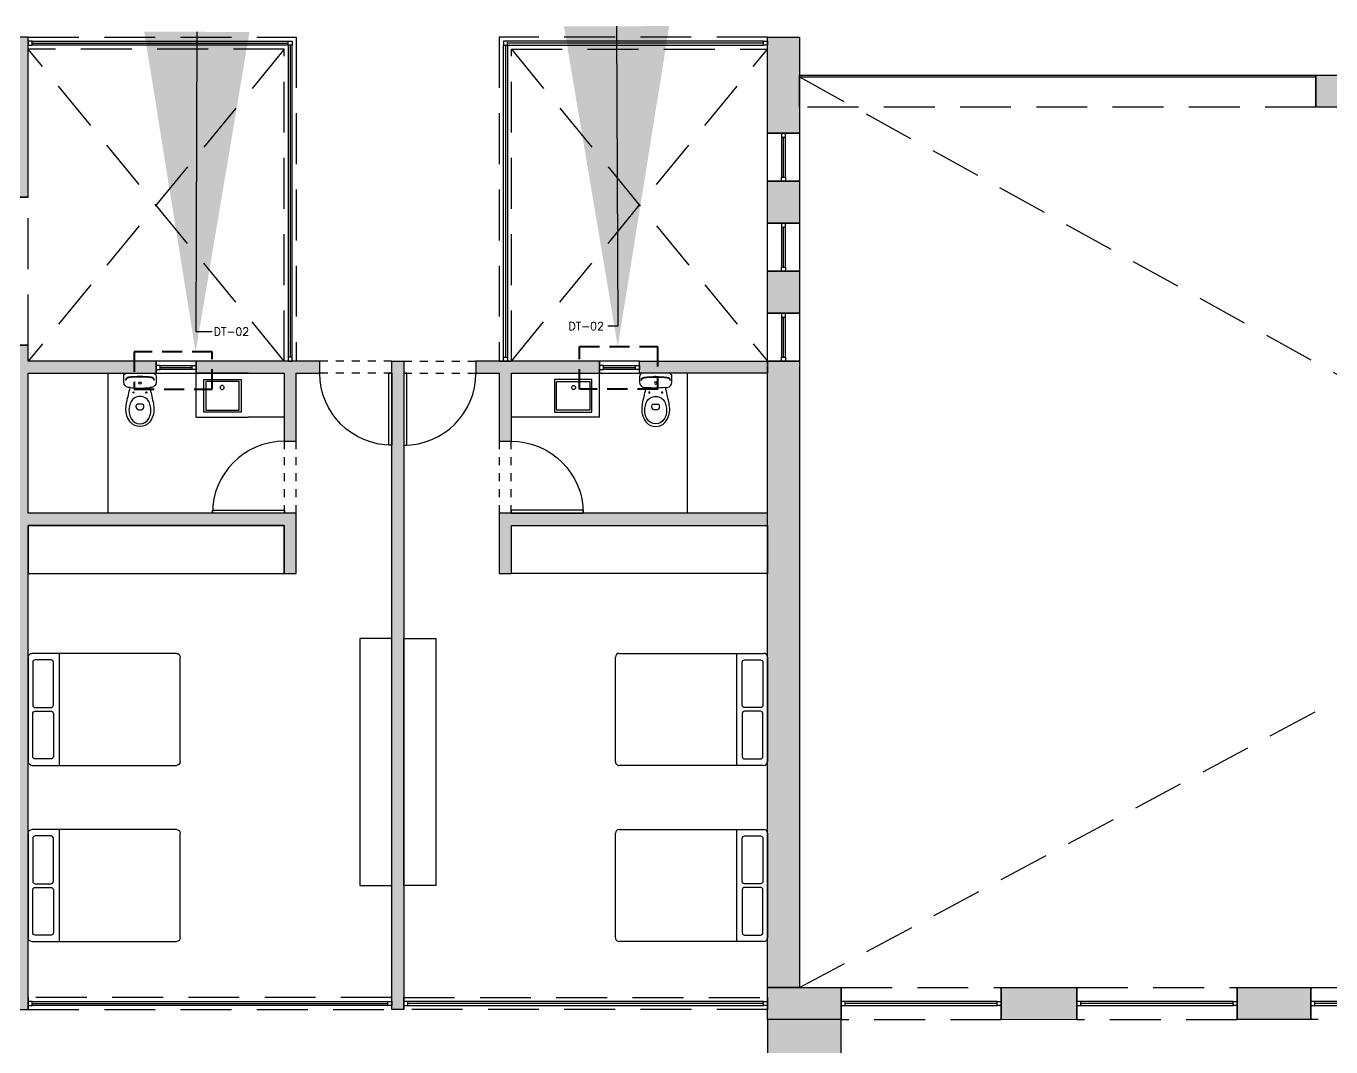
# Model space of a CAD drawing. Header units: metres. Extents: x 1769 to 3632, y 809 to 2652.
# Drawn here: x 2689.24 to 2705.54, y 1786.43 to 1799.18 of the extents above; entities that cross this region are included whole.
import ezdxf
from ezdxf import colors
from ezdxf.entities.mleader import LeaderData, LeaderLine
from ezdxf.math import Vec2, Vec3

# ---------------------------------------------------------------- set-up
doc = ezdxf.new("R2010")
doc.units = ezdxf.units.M
doc.header["$LTSCALE"] = 10
for name, pattern in [('AG-FP-01$0$DASH2', [0.375, 0.25, -0.125]), ('HIDDEN', [9.525, 6.35, -3.175]), ('HIDDENX2', [0.75, 0.5, -0.25])]:
    doc.linetypes.add(name, pattern=pattern)
doc.layers.add('A-ANNO-SIMB-CALLOUT', color=30, linetype='Continuous', lineweight=5)
for name, color, linetype in [('A-COLS', 6, 'Continuous'), ('A-COLS-PATT+', 8, 'Continuous'), ('A-DOOR', 1, 'Continuous'), ('A-FURN', 1, 'Continuous'), ('A-FURN-FIXD', 8, 'Continuous'), ('A-GLAZ', 150, 'Continuous'), ('A-PROJ+', 1, 'HIDDEN'), ('A-WALL', 6, 'Continuous'), ('A-WALL-PATT', 8, 'Continuous'), ('AG-FP-01$0$A-DOOR-1', 1, 'Continuous'), ('AG-FP-01$0$A-HEAD-2', 2, 'AG-FP-01$0$DASH2')]:
    doc.layers.add(name, color=color, linetype=linetype)
doc.styles.add('AG-FP-01$0$spa-fp01$0$WATG_Default', font='SIMPLEX.SHX', dxfattribs={"width": 0.8})
doc.styles.add('{18b73a54-fa43-428c-adcb-c1c7bbdf2c84}', font='Simplex.shx')

# ---------------------------------------------------------------- blocks, each defined once
blk = doc.blocks.new('Mure02pl')
at = {"layer": 'A-FURN', "ltscale": 0.01}
for p, q in [((-0.7, -1.878), (-0.7, -0.073)), ((-0.653, -0.025), (0.652, -0.025)), ((0.7, -0.073), (0.7, -1.878)), ((-0.7, -0.414), (0.7, -0.414)), ((0.652, -1.925), (-0.653, -1.925))]:
    blk.add_line(p, q, dxfattribs=at)
for points in [[(-0.052, -0.34), (-0.59, -0.34, -0.414214), (-0.619, -0.311), (-0.619, -0.111, -0.414214), (-0.59, -0.083), (-0.052, -0.083, -0.414214), (-0.023, -0.111), (-0.023, -0.311, -0.414214)], [(0.052, -0.34), (0.59, -0.34, 0.414214), (0.619, -0.311), (0.619, -0.111, 0.414214), (0.59, -0.083), (0.052, -0.083, 0.414214), (0.023, -0.111), (0.023, -0.311, 0.414214)]]:
    blk.add_lwpolyline(points, format="xyb", close=True, dxfattribs=at)
for centre, start, end in [((-0.653, -0.073), 90, 180), ((0.652, -0.073), 0, 90), ((-0.653, -1.878), 180, 270), ((0.652, -1.878), 270, 0)]:
    blk.add_arc(centre, 0.0475, start, end, dxfattribs=at)
blk = doc.blocks.new('*U364')
at = {"layer": 'A-GLAZ', "ltscale": 0.01}
for p, q in [((0.031662, 0.000025), (0.036106, 0.000025)), ((0.031662, 0), (0.036106, 0)), ((0.036106, -0.000025), (0.031662, -0.000025))]:
    blk.add_line(p, q, dxfattribs=at)
for points in [[(0.031612, -0.000025), (0.031662, -0.000025), (0.031662, 0.000025), (0.031612, 0.000025)], [(0.036156, -0.000025), (0.036106, -0.000025), (0.036106, 0.000025), (0.036156, 0.000025)]]:
    blk.add_lwpolyline(points, close=True, dxfattribs=at)
blk = doc.blocks.new('*U96')
blk.add_lwpolyline([(2310, 142), (2310, 1092), (2270, 1092), (2270, 142)], close=True)
at = {"layer": 'AG-FP-01$0$A-DOOR-1'}
blk.add_arc((2310, 142), 950, 90, 180, dxfattribs=at)
at = {"layer": 'AG-FP-01$0$A-HEAD-2'}
for p, q in [((2310, 142), (1360, 142)), ((2310, -14), (1360, -14))]:
    blk.add_line(p, q, dxfattribs=at)
at = {"style": 'AG-FP-01$0$spa-fp01$0$WATG_Default', "width": 0.8, "flags": 9}
for tag, p in [('DOORNUMBER', (495, -80)), ('ROOMNAME', (495, -84)), ('ROOMNUMBER', (495, -88)), ('DOORTYPE', (495, -92)), ('DOORMATERIAL', (495, -96)), ('DOORFINISH', (495, -101)), ('FRAMEMATERIAL', (495, -105)), ('FRAMEFINISH', (495, -109)), ('DETAILHEAD', (495, -113)), ('DETAILJAMB', (495, -117)), ('DETAILMUNTIN', (495, -121)), ('THRESHOLDMATERIAL', (495, -125)), ('THRESHOLDDETAIL', (495, -129)), ('FIRERATING', (495, -133)), ('GLAZING', (495, -137)), ('LOUVER', (495, -141)), ('CLOSER', (495, -145)), ('PANICHARDWARE', (495, -150)), ('HARDWARESET', (495, -154)), ('REMARKS', (495, -158)), ('REVISION', (495, -162))]:
    blk.add_attdef(tag, p, '', height=2.38, dxfattribs=at)
blk = doc.blocks.new('*U397')
blk.add_lwpolyline([(1250, 142), (1250, 1092), (1290, 1092), (1290, 142)], close=True)
at = {"layer": 'AG-FP-01$0$A-DOOR-1'}
blk.add_arc((1250, 142), 950, 0, 90, dxfattribs=at)
at = {"layer": 'AG-FP-01$0$A-HEAD-2'}
for p, q in [((1250, 142), (2200, 142)), ((1250, -14), (2200, -14))]:
    blk.add_line(p, q, dxfattribs=at)
at = {"style": 'AG-FP-01$0$spa-fp01$0$WATG_Default', "width": 0.8, "flags": 9}
for tag, p in [('DOORNUMBER', (495, -80)), ('ROOMNAME', (495, -84)), ('ROOMNUMBER', (495, -88)), ('DOORTYPE', (495, -92)), ('DOORMATERIAL', (495, -96)), ('DOORFINISH', (495, -101)), ('FRAMEMATERIAL', (495, -105)), ('FRAMEFINISH', (495, -109)), ('DETAILHEAD', (495, -113)), ('DETAILJAMB', (495, -117)), ('DETAILMUNTIN', (495, -121)), ('THRESHOLDMATERIAL', (495, -125)), ('THRESHOLDDETAIL', (495, -129)), ('FIRERATING', (495, -133)), ('GLAZING', (495, -137)), ('LOUVER', (495, -141)), ('CLOSER', (495, -145)), ('PANICHARDWARE', (495, -150)), ('HARDWARESET', (495, -154)), ('REMARKS', (495, -158)), ('REVISION', (495, -162))]:
    blk.add_attdef(tag, p, '', height=2.38, dxfattribs=at)
blk = doc.blocks.new('SAPLS501')
at = {"layer": 'A-FURN-FIXD', "ltscale": 0.01}
for p, q in [((-0.324, 0), (0.324, 0)), ((-0.214, -0.101), (0.203, -0.101)), ((-0.214, -0.461), (-0.214, -0.101)), ((0.203, -0.101), (0.203, -0.461)), ((0.203, -0.461), (-0.214, -0.461)), ((0.324, -0.55), (-0.324, -0.55))]:
    blk.add_line(p, q, dxfattribs=at)
blk.add_lwpolyline([(0.228, -0.076), (-0.239, -0.076), (-0.239, -0.486), (0.228, -0.486)], close=True, dxfattribs=at)
blk.add_circle((0, -0.178), 0.0254, dxfattribs=at)
blk = doc.blocks.new('vvv')
at = {"layer": 'A-FURN-FIXD', "ltscale": 0.01}
for p, q in [((320.633, 362.192), (320.622, 362.192)), ((320.633, 362.192), (320.644, 362.192)), ((320.585, 361.809), (320.585, 361.829)), ((320.681, 361.809), (320.681, 361.829))]:
    blk.add_line(p, q, dxfattribs=at)
blk.add_lwpolyline([(320.47, 361.874, -0.0164), (320.511, 362.052, -0.014244), (320.487, 362.056, -0.379899), (320.43, 362.12), (320.43, 362.192, -0.414214), (320.47, 362.232), (320.633, 362.232), (320.795, 362.232, -0.414214), (320.835, 362.192), (320.835, 362.12, -0.379899), (320.779, 362.056, -0.014244), (320.755, 362.052, -0.0164), (320.796, 361.874, -0.034533), (320.808, 361.792, -0.180901), (320.751, 361.619, -0.210568), (320.633, 361.567, -0.210568), (320.515, 361.619, -0.180901), (320.458, 361.792, -0.034533)], format="xyb", close=True, dxfattribs=at)
for centre, radius in [((320.553, 361.992), 0.0075), ((320.633, 362.11), 0.0135), ((320.633, 362.11), 0.0135), ((320.713, 361.992), 0.0075)]:
    blk.add_circle(centre, radius, dxfattribs=at)
for centre, radius, start, end in [((320.493, 362.143), 0.04, 96.2719, 180), ((320.493, 362.136), 0.04, 96.2141, 169.7572), ((320.633, 361.031), 1.154, 90.0008, 97.203), ((320.633, 361.034), 1.157, 90.0008, 97.1409), ((320.633, 361.034), 1.157, 82.8591, 89.9992), ((320.633, 361.031), 1.154, 82.797, 89.9992), ((320.772, 362.143), 0.04, 0, 83.7281), ((320.773, 362.136), 0.04, 10.2428, 83.7859), ((320.633, 363.451), 1.404, 264.9986, 270), ((320.633, 363.451), 1.404, 270, 275.0014), ((320.745, 361.764), 0.25, 152.5973, 168.3805), ((320.626, 361.826), 0.116, 96.2419, 152.5973), ((320.6, 361.829), 0.015, 96.6492, 180), ((320.633, 361.546), 0.3, 90, 96.6492), ((320.633, 361.762), 0.18, 90, 96.2419), ((320.633, 361.762), 0.18, 83.7581, 90), ((320.633, 361.546), 0.3, 83.3508, 90), ((320.64, 361.826), 0.116, 27.4027, 83.7581), ((320.666, 361.829), 0.015, 0, 83.3508), ((320.521, 361.764), 0.25, 11.6195, 27.4027), ((320.712, 361.771), 0.216, 168.3805, 209.1161), ((320.615, 361.809), 0.03, 180, 233.1301), ((320.633, 361.833), 0.06, 233.1301, 270), ((320.633, 361.833), 0.06, 270, 306.8699), ((320.651, 361.809), 0.03, 306.8699, 0), ((320.554, 361.771), 0.216, 330.8839, 11.6195), ((320.633, 361.727), 0.126, 209.1161, 270), ((320.633, 361.727), 0.126, 270, 330.8839)]:
    blk.add_arc(centre, radius, start, end, dxfattribs=at)
blk = doc.blocks.new('*U363')
at = {"layer": 'A-GLAZ', "ltscale": 0.01}
for p, q in [((0.032306, 0.000025), (0.035506, 0.000025)), ((0.032306, 0), (0.035506, 0)), ((0.035506, -0.000025), (0.032306, -0.000025))]:
    blk.add_line(p, q, dxfattribs=at)
for points in [[(0.032256, -0.000025), (0.032306, -0.000025), (0.032306, 0.000025), (0.032256, 0.000025)], [(0.035556, -0.000025), (0.035506, -0.000025), (0.035506, 0.000025), (0.035556, 0.000025)]]:
    blk.add_lwpolyline(points, close=True, dxfattribs=at)
blk = doc.blocks.new('*U362')
at = {"layer": 'A-GLAZ', "ltscale": 0.01}
for p, q in [((0.030467, 0.000025), (0.034367, 0.000025)), ((0.030467, 0), (0.034367, 0)), ((0.034367, -0.000025), (0.030467, -0.000025))]:
    blk.add_line(p, q, dxfattribs=at)
for points in [[(0.030417, -0.000025), (0.030467, -0.000025), (0.030467, 0.000025), (0.030417, 0.000025)], [(0.034417, -0.000025), (0.034367, -0.000025), (0.034367, 0.000025), (0.034417, 0.000025)]]:
    blk.add_lwpolyline(points, close=True, dxfattribs=at)
blk = doc.blocks.new('A$Cce981d58')
at = {"layer": 'A-COLS-PATT+', "ltscale": 0.01}
h = blk.add_hatch(color=256, dxfattribs=at)
h.dxf.hatch_style = 1
h.paths.add_polyline_path([(0, 0.4), (0.92, 0.4), (0.92, 0), (0, 0)])
at = {"layer": 'A-COLS', "ltscale": 0.01}
blk.add_lwpolyline([(0, 0.4), (0.92, 0.4), (0.92, 0), (0, 0)], close=True, dxfattribs=at)
blk = doc.blocks.new('*U450')
at = {"layer": 'A-GLAZ', "ltscale": 0.01}
for p, q in [((0.014354, 0.000025), (0.016254, 0.000025)), ((0.014354, 0), (0.016254, 0)), ((0.016254, -0.000025), (0.014354, -0.000025))]:
    blk.add_line(p, q, dxfattribs=at)
for points in [[(0.014304, -0.000025), (0.014354, -0.000025), (0.014354, 0.000025), (0.014304, 0.000025)], [(0.016304, -0.000025), (0.016254, -0.000025), (0.016254, 0.000025), (0.016304, 0.000025)]]:
    blk.add_lwpolyline(points, close=True, dxfattribs=at)
blk = doc.blocks.new('*U451')
at = {"layer": 'A-GLAZ', "ltscale": 0.01}
for p, q in [((0.014354, 0.000025), (0.016254, 0.000025)), ((0.014354, 0), (0.016254, 0)), ((0.016254, -0.000025), (0.014354, -0.000025))]:
    blk.add_line(p, q, dxfattribs=at)
for points in [[(0.014304, -0.000025), (0.014354, -0.000025), (0.014354, 0.000025), (0.014304, 0.000025)], [(0.016304, -0.000025), (0.016254, -0.000025), (0.016254, 0.000025), (0.016304, 0.000025)]]:
    blk.add_lwpolyline(points, close=True, dxfattribs=at)
blk = doc.blocks.new('*U452')
at = {"layer": 'A-GLAZ', "ltscale": 0.01}
for p, q in [((0.014354, 0.000025), (0.016254, 0.000025)), ((0.014354, 0), (0.016254, 0)), ((0.016254, -0.000025), (0.014354, -0.000025))]:
    blk.add_line(p, q, dxfattribs=at)
for points in [[(0.014304, -0.000025), (0.014354, -0.000025), (0.014354, 0.000025), (0.014304, 0.000025)], [(0.016304, -0.000025), (0.016254, -0.000025), (0.016254, 0.000025), (0.016304, 0.000025)]]:
    blk.add_lwpolyline(points, close=True, dxfattribs=at)
blk = doc.blocks.new('*U507')
at = {"layer": 'A-GLAZ', "ltscale": 0.01}
for p, q in [((0.034956, 0.000025), (0.035356, 0.000025)), ((0.034956, 0), (0.035356, 0)), ((0.035356, -0.000025), (0.034956, -0.000025))]:
    blk.add_line(p, q, dxfattribs=at)
for points in [[(0.034906, -0.000025), (0.034956, -0.000025), (0.034956, 0.000025), (0.034906, 0.000025)], [(0.035406, -0.000025), (0.035356, -0.000025), (0.035356, 0.000025), (0.035406, 0.000025)]]:
    blk.add_lwpolyline(points, close=True, dxfattribs=at)
blk = doc.blocks.new('*U476')
at = {"layer": 'A-GLAZ', "ltscale": 0.01}
for p, q in [((0.033856, 0.000025), (0.034356, 0.000025)), ((0.033856, 0), (0.034356, 0)), ((0.034356, -0.000025), (0.033856, -0.000025))]:
    blk.add_line(p, q, dxfattribs=at)
for points in [[(0.033806, -0.000025), (0.033856, -0.000025), (0.033856, 0.000025), (0.033806, 0.000025)], [(0.034406, -0.000025), (0.034356, -0.000025), (0.034356, 0.000025), (0.034406, 0.000025)]]:
    blk.add_lwpolyline(points, close=True, dxfattribs=at)

msp = doc.modelspace()

# ---------------------------------------------------------------- hatches: boundary and pattern name
at = {"layer": 'A-WALL-PATT'}
h = msp.add_hatch(color=256, dxfattribs=at)
h.dxf.hatch_style = 1
h.paths.add_polyline_path([(2689.267, 1799.046), (2689.117, 1799.046), (2689.117, 1797.046), (2689.267, 1797.046)])
at = {"layer": 'A-WALL-PATT', "ltscale": 0.01}
h = msp.add_hatch(color=256, dxfattribs=at)
h.dxf.hatch_style = 1
h.paths.add_polyline_path([(2698.504, 1799.046), (2698.904, 1799.046), (2698.904, 1797.846), (2698.504, 1797.846)])
at = {"layer": 'A-WALL-PATT'}
h = msp.add_hatch(color=256, dxfattribs=at)
h.dxf.hatch_style = 1
h.paths.add_polyline_path([(2705.354, 1798.171), (2705.354, 1798.571), (2715.163, 1798.571), (2715.163, 1798.171)])
h.paths.add_polyline_path([(2719.463, 1798.171), (2717.163, 1798.171), (2717.163, 1798.571), (2719.913, 1798.571), (2719.913, 1792.308), (2719.463, 1792.308)])
h.paths.add_polyline_path([(2719.463, 1790.308), (2719.913, 1790.308), (2719.913, 1787.171), (2719.463, 1787.171)])
h.paths.add_polyline_path([(2698.504, 1794.996), (2698.904, 1794.996), (2698.904, 1787.171), (2698.504, 1787.171)])
h.paths.add_polyline_path([(2702.368, 1787.17), (2702.368, 1786.77), (2701.423, 1786.771), (2701.423, 1787.171)])
h.paths.add_polyline_path([(2708.208, 1787.17), (2708.208, 1786.77), (2707.288, 1786.771), (2707.288, 1787.171)])
h.paths.add_polyline_path([(2711.128, 1787.171), (2711.128, 1786.771), (2710.208, 1786.772), (2710.208, 1787.172)])
h.paths.add_polyline_path([(2716.993, 1787.171), (2716.993, 1786.771), (2716.048, 1786.771), (2716.048, 1787.171)])
at = {"layer": 'A-WALL-PATT', "ltscale": 0.01}
h = msp.add_hatch(color=256, dxfattribs=at)
h.dxf.hatch_style = 1
h.paths.add_polyline_path([(2698.504, 1797.246), (2698.904, 1797.246), (2698.904, 1796.721), (2698.504, 1796.721)])
h = msp.add_hatch(color=256, dxfattribs=at)
h.dxf.hatch_style = 1
h.paths.add_polyline_path([(2698.504, 1796.121), (2698.904, 1796.121), (2698.904, 1795.596), (2698.504, 1795.596)])
at = {"layer": 'A-WALL-PATT'}
h = msp.add_hatch(color=256, dxfattribs=at)
h.dxf.hatch_style = 1
h.paths.add_polyline_path([(2692.467, 1792.946), (2692.467, 1792.346), (2692.617, 1792.346), (2692.617, 1793.096), (2689.267, 1793.096), (2689.267, 1794.846), (2690.867, 1794.846), (2690.867, 1794.996), (2689.267, 1794.996), (2689.267, 1795.196), (2689.117, 1795.196), (2689.117, 1786.896), (2689.267, 1786.896), (2689.267, 1792.946)])
h.paths.add_polyline_path([(2688.117, 1791), (2689.117, 1791), (2689.117, 1790.85), (2688.117, 1790.85)])
h = msp.add_hatch(color=256, dxfattribs=at)
h.dxf.hatch_style = 1
h.paths.add_polyline_path([(2692.467, 1794.846), (2692.467, 1793.996), (2692.617, 1793.996), (2692.617, 1794.846), (2692.91, 1794.846), (2692.91, 1794.996), (2691.367, 1794.996), (2691.367, 1794.846)])
h = msp.add_hatch(color=256, dxfattribs=at)
h.dxf.hatch_style = 1
h.paths.add_polyline_path([(2693.81, 1794.996), (2693.96, 1794.996), (2693.96, 1786.896), (2693.81, 1786.896)])
h = msp.add_hatch(color=256, dxfattribs=at)
h.dxf.hatch_style = 1
h.paths.add_polyline_path([(2695.303, 1794.846), (2696.403, 1794.846), (2696.403, 1794.996), (2694.86, 1794.996), (2694.86, 1794.846), (2695.153, 1794.846), (2695.153, 1793.996), (2695.303, 1793.996)])
h = msp.add_hatch(color=256, dxfattribs=at)
h.dxf.hatch_style = 1
h.paths.add_polyline_path([(2696.904, 1794.996), (2698.504, 1794.996), (2698.504, 1794.846), (2696.904, 1794.846)])
h = msp.add_hatch(color=256, dxfattribs=at)
h.dxf.hatch_style = 1
h.paths.add_polyline_path([(2695.153, 1792.346), (2695.303, 1792.346), (2695.303, 1792.946), (2698.503, 1792.946), (2698.503, 1793.096), (2695.153, 1793.096)])
h = msp.add_hatch(color=256, dxfattribs=at)
h.dxf.hatch_style = 1
h.paths.add_polyline_path([(2698.504, 1782.271), (2699.424, 1782.271), (2699.423, 1786.772), (2698.503, 1786.772)])

# ---------------------------------------------------------------- linework, layer by layer
at = {"layer": 'A-ANNO-SIMB-CALLOUT', "color": 146, "linetype": 'HIDDENX2', "lineweight": 40, "ltscale": 0.05, "true_color": 0x105689}
for points in [[(2696.153, 1795.181), (2697.127, 1795.181), (2697.127, 1794.646), (2696.153, 1794.646)], [(2691.566, 1795.112), (2690.593, 1795.112), (2690.593, 1794.646), (2691.566, 1794.646)]]:
    msp.add_lwpolyline(points, close=True, dxfattribs=at)
at = {"layer": 'A-FURN', "ltscale": 0.01}
for points in [[(2693.81, 1791.532), (2693.41, 1791.532), (2693.41, 1788.447), (2693.81, 1788.447)], [(2693.96, 1791.532), (2694.36, 1791.532), (2694.36, 1788.447), (2693.96, 1788.447)]]:
    msp.add_lwpolyline(points, close=True, dxfattribs=at)
at = {"layer": 'A-FURN-FIXD', "ltscale": 0.01}
for p, q in [((2690.267, 1793.096), (2690.267, 1794.846)), ((2691.367, 1794.296), (2691.367, 1794.846)), ((2696.403, 1794.296), (2696.403, 1794.846)), ((2697.503, 1793.096), (2697.503, 1794.846)), ((2692.467, 1794.296), (2692.014, 1794.296)), ((2695.856, 1794.296), (2695.303, 1794.296))]:
    msp.add_line(p, q, dxfattribs=at)
for points in [[(2692.467, 1792.946), (2689.267, 1792.946), (2689.267, 1792.346), (2692.467, 1792.346)], [(2695.303, 1792.946), (2698.503, 1792.946), (2698.503, 1792.346), (2695.303, 1792.346)]]:
    msp.add_lwpolyline(points, close=True, dxfattribs=at)
at = {"layer": 'A-GLAZ', "ltscale": 0.01}
msp.add_lwpolyline([(2698.904, 1798.571), (2705.354, 1798.571), (2705.354, 1798.546), (2698.904, 1798.546)], close=True, dxfattribs=at)
at = {"layer": 'A-PROJ+', "ltscale": 0.01}
for p, q in [((2692.467, 1794.996), (2689.267, 1798.896)), ((2692.467, 1798.896), (2689.267, 1794.996)), ((2695.303, 1798.896), (2698.503, 1794.996)), ((2695.303, 1794.996), (2698.503, 1798.896)), ((2719.464, 1787.171), (2698.904, 1798.546)), ((2698.904, 1787.172), (2719.463, 1798.171))]:
    msp.add_line(p, q, dxfattribs=at)
for points in [[(2692.467, 1798.896), (2689.267, 1798.896), (2689.267, 1799.046), (2692.617, 1799.046), (2692.617, 1794.996), (2692.467, 1794.996), (2692.467, 1798.896)], [(2695.303, 1798.896), (2698.503, 1798.896), (2698.503, 1799.046), (2695.153, 1799.046), (2695.153, 1794.996), (2695.303, 1794.996), (2695.303, 1798.896)]]:
    msp.add_lwpolyline(points, dxfattribs=at)
for points in [[(2698.904, 1798.171), (2698.904, 1798.571), (2705.354, 1798.571), (2705.354, 1798.171)], [(2698.504, 1797.846), (2698.904, 1797.846), (2698.904, 1797.246), (2698.504, 1797.246)], [(2689.267, 1797.046), (2689.117, 1797.046), (2689.117, 1795.196), (2689.267, 1795.196)], [(2698.504, 1796.721), (2698.904, 1796.721), (2698.904, 1796.121), (2698.504, 1796.121)], [(2698.504, 1795.596), (2698.904, 1795.596), (2698.904, 1794.996), (2698.504, 1794.996)], [(2691.367, 1794.846), (2691.367, 1794.996), (2690.867, 1794.996), (2690.867, 1794.846)], [(2696.903, 1794.846), (2696.903, 1794.996), (2696.403, 1794.996), (2696.403, 1794.846)], [(2699.423, 1786.77), (2699.423, 1787.17), (2701.423, 1787.17), (2701.423, 1786.77)], [(2702.368, 1786.77), (2702.368, 1787.17), (2704.368, 1787.17), (2704.368, 1786.77)], [(2705.288, 1786.771), (2705.288, 1787.171), (2707.288, 1787.171), (2707.288, 1786.771)], [(2693.81, 1786.896), (2693.81, 1787.046), (2689.267, 1787.046), (2689.267, 1786.896)], [(2693.96, 1786.896), (2693.96, 1787.046), (2698.504, 1787.046), (2698.504, 1786.896)]]:
    msp.add_lwpolyline(points, close=True, dxfattribs=at)
at = {"layer": 'A-WALL', "ltscale": 0.01}
for points in [[(2689.267, 1799.046), (2689.117, 1799.046), (2689.117, 1797.046), (2689.267, 1797.046)], [(2698.504, 1799.046), (2698.904, 1799.046), (2698.904, 1797.846), (2698.504, 1797.846)], [(2705.354, 1798.171), (2705.354, 1798.571), (2715.163, 1798.571), (2715.163, 1798.171)], [(2698.504, 1797.246), (2698.904, 1797.246), (2698.904, 1796.721), (2698.504, 1796.721)], [(2698.504, 1796.121), (2698.904, 1796.121), (2698.904, 1795.596), (2698.504, 1795.596)], [(2692.467, 1792.946), (2692.467, 1792.346), (2692.617, 1792.346), (2692.617, 1793.096), (2689.267, 1793.096), (2689.267, 1794.846), (2690.867, 1794.846), (2690.867, 1794.996), (2689.267, 1794.996), (2689.267, 1795.196), (2689.117, 1795.196), (2689.117, 1786.896), (2689.267, 1786.896), (2689.267, 1792.946)], [(2692.467, 1794.846), (2692.467, 1793.996), (2692.617, 1793.996), (2692.617, 1794.846), (2692.91, 1794.846), (2692.91, 1794.996), (2691.367, 1794.996), (2691.367, 1794.846)], [(2693.81, 1794.996), (2693.96, 1794.996), (2693.96, 1786.896), (2693.81, 1786.896)], [(2695.303, 1794.846), (2696.403, 1794.846), (2696.403, 1794.996), (2694.86, 1794.996), (2694.86, 1794.846), (2695.153, 1794.846), (2695.153, 1793.996), (2695.303, 1793.996)], [(2696.904, 1794.996), (2698.504, 1794.996), (2698.504, 1794.846), (2696.904, 1794.846)], [(2698.504, 1794.996), (2698.904, 1794.996), (2698.904, 1787.171), (2698.504, 1787.171)], [(2695.153, 1792.346), (2695.303, 1792.346), (2695.303, 1792.946), (2698.503, 1792.946), (2698.503, 1793.096), (2695.153, 1793.096)], [(2702.368, 1787.17), (2702.368, 1786.77), (2701.423, 1786.771), (2701.423, 1787.171)], [(2698.504, 1782.271), (2699.424, 1782.271), (2699.423, 1786.772), (2698.503, 1786.772)]]:
    msp.add_lwpolyline(points, close=True, dxfattribs=at)

# ---------------------------------------------------------------- block references
at = {"layer": 'A-COLS', "ltscale": 0.01}
for p in [(2698.503, 1786.772), (2704.368, 1786.771)]:
    msp.add_blockref('A$Cce981d58', p, dxfattribs=at)
at = {"layer": 'A-DOOR'}
for name, p, xscale, yscale, zscale, rotation in [('*U96', (2691.621, 1794.982), -0.0009474377873720022, 0.0009474377873720022, 0.0009474377873720022, 180), ('*U96', (2696.149, 1794.982), 0.0009474377873720022, 0.0009474377873720022, 0.0009474377873720022, 180), ('*U397', (2692.603, 1791.912), 0.0009474377873720035, 0.0009474377873720035, 0.0009474377873720035, 90.00000000000001), ('*U397', (2695.167, 1791.912), -0.0009474377873720035, 0.0009474377873720035, 0.0009474377873720035, 270)]:
    msp.add_blockref(name, p, dxfattribs=dict(at, xscale=xscale, yscale=yscale, zscale=zscale, rotation=rotation))
at = {"layer": 'A-FURN', "ltscale": 0.01, "xscale": -1, "rotation": 90}
for p in [(2689.242, 1790.646), (2689.242, 1788.446)]:
    msp.add_blockref('Mure02pl', p, dxfattribs=at)
at = {"layer": 'A-FURN', "ltscale": 0.01, "rotation": 270}
for p in [(2698.528, 1790.646), (2698.528, 1788.446)]:
    msp.add_blockref('Mure02pl', p, dxfattribs=at)
at = {"layer": 'A-FURN-FIXD', "ltscale": 0.01}
for name, p in [('vvv', (2370.031, 1432.614)), ('SAPLS501', (2696.08, 1794.846))]:
    msp.add_blockref(name, p, dxfattribs=at)
at = {"layer": 'A-FURN-FIXD', "ltscale": 0.01, "xscale": -1}
for name, p in [('SAPLS501', (2691.691, 1794.846)), ('vvv', (3017.739, 1432.614))]:
    msp.add_blockref(name, p, dxfattribs=at)
at = {"layer": 'A-GLAZ', "ltscale": 0.01, "yscale": 1000.000000000007, "zscale": 1000.000000000007}
for name, p, xscale, rotation in [('*U363', (2657.011, 1798.971), 1000.000000000007, 359.9993150718581), ('*U362', (2692.541, 1829.413), -1000.000000000007, 90.00068492814188), ('*U363', (2730.759, 1798.971), -1000.000000000007, 0.0006849281418830343), ('*U362', (2695.229, 1829.413), 1000.000000000007, 269.9993150718581), ('*U476', (2698.704, 1763.44), -1000.000000000007, 270.0006849281419), ('*U476', (2698.704, 1762.315), -1000.000000000007, 270.0006849281419), ('*U476', (2698.704, 1761.19), -1000.000000000007, 270.0006849281419), ('*U507', (2655.961, 1794.92), 1000.000000000007, 359.9993150718581), ('*U507', (2661.498, 1794.92), 1000.000000000007, 359.9993150718581), ('*U364', (2657.655, 1786.971), 1000.000000000007, 359.9993150718581), ('*U364', (2730.116, 1786.971), -1000.000000000007, 0.0006849281418830343), ('*U450', (2715.727, 1786.971), -1000.000000000007, 0.0006849281418830343), ('*U451', (2718.672, 1786.971), -1000.000000000007, 0.0006849281418830343), ('*U452', (2721.592, 1786.971), -1000.000000000007, 0.0006849281418830343)]:
    msp.add_blockref(name, p, dxfattribs=dict(at, xscale=xscale, rotation=rotation))

# ---------------------------------------------------------------- leaders
at = {"layer": 'A-ANNO-SIMB-CALLOUT', "color": 146, "lineweight": 15, "ltscale": 0.05, "true_color": 0x105689}
ml = msp.add_multileader_mtext('Standard', dxfattribs=at)
ml.set_content('DT-02', color=(16, 86, 137), style='{18b73a54-fa43-428c-adcb-c1c7bbdf2c84}')
ml.set_leader_properties()
ml.build(insert=Vec2(0, 0))
ml.multileader.update_dxf_attribs({"dogleg_length": 0.304})
ctx = ml.context
ctx.base_point, ctx.char_height, ctx.landing_gap_size, ctx.plane_origin = Vec3(2691.566, 1795.366), 0.1, 0.02, Vec3(2691.711, 1795.112)
notes = []
notes.append((ctx, [(1, (1, 1, 0), (2691.36, 1795.366), (1, 0), 0.206, [(0, [(2691.359, 1795.112)], 0, [])])]))
ctx.mtext.insert, ctx.mtext.flow_direction = Vec3(2691.586, 1795.416), 5
ml = msp.add_multileader_mtext('Standard', dxfattribs=at)
ml.set_content('DT-02', color=(16, 86, 137), style='{18b73a54-fa43-428c-adcb-c1c7bbdf2c84}')
ml.set_leader_properties()
ml.build(insert=Vec2(0, 0))
ml.multileader.update_dxf_attribs({"dogleg_length": 0.304})
ctx = ml.context
ctx.base_point, ctx.char_height, ctx.landing_gap_size, ctx.plane_origin = Vec3(2695.997, 1795.435), 0.1, 0.02, Vec3(2696.282, 1795.181)
notes.append((ctx, [(1, (1, 1, 0), (2696.632, 1795.435), (-1, 0), 0.123, [(0, [(2696.633, 1795.181)], 0, [])])]))
ctx.mtext.insert, ctx.mtext.flow_direction = Vec3(2696.017, 1795.485), 5
for ctx, leaders in notes:
    for number, flags, end, landing, length, lines in leaders:
        leader = LeaderData()
        leader.index, (leader.has_last_leader_line, leader.has_dogleg_vector, leader.attachment_direction) = number, flags
        leader.last_leader_point, leader.dogleg_vector, leader.dogleg_length = Vec3(end), Vec3(landing), length
        for number, points, colour, breaks in lines:
            line = LeaderLine()
            line.index, line.vertices, line.color, line.breaks = number, Vec3.list(points), colors.encode_raw_color(colour), breaks
            leader.lines.append(line)
        ctx.leaders.append(leader)

doc.saveas('drawing.dxf')
